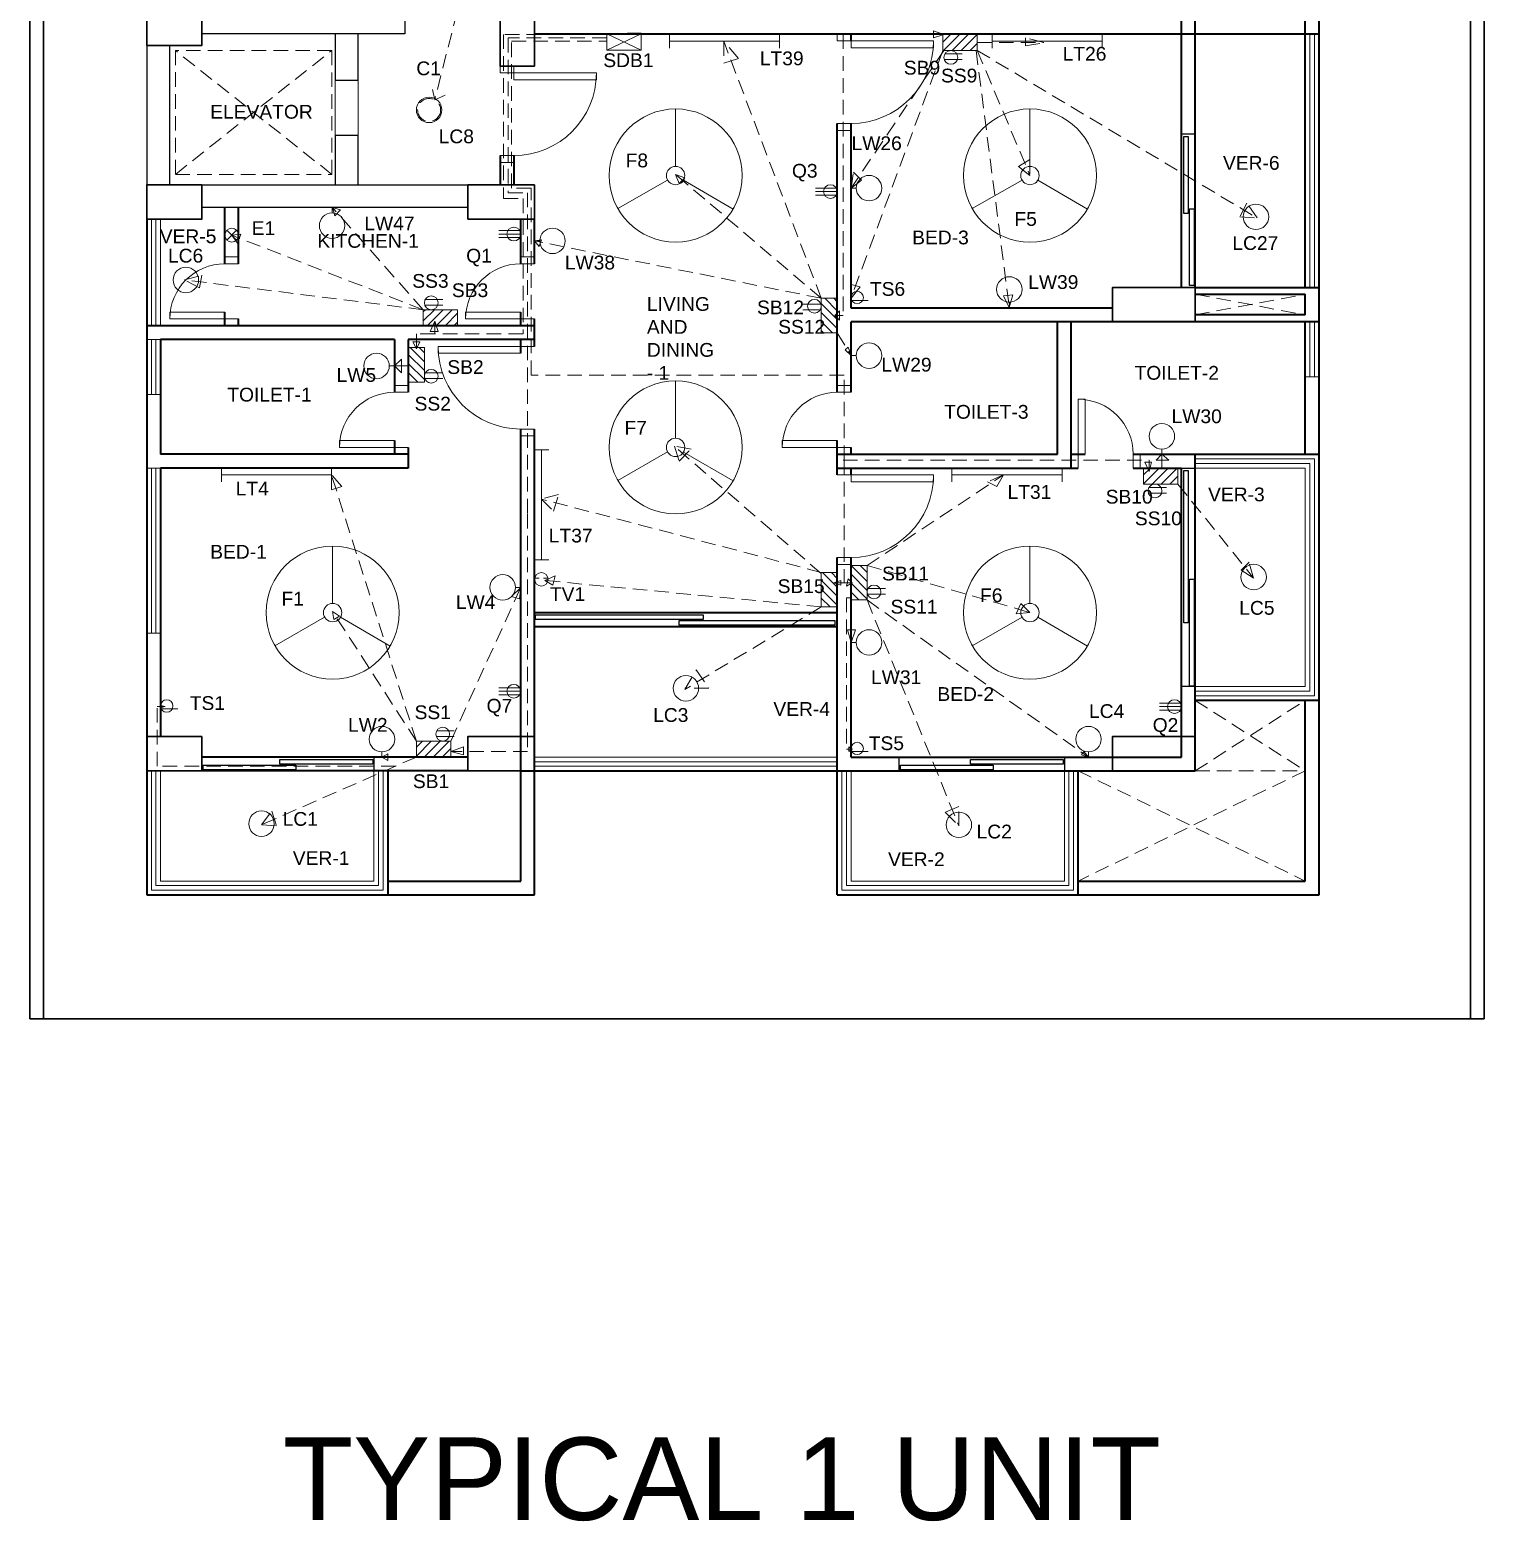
# Model space of a CAD drawing. Header units: inches. Extents: x 1065 to 31087, y 140 to 10961.
# Drawn here: x 1140 to 1774, y 3868 to 4518 of the extents above; entities that cross this region are included whole.
import ezdxf

# ---------------------------------------------------------------- set-up
doc = ezdxf.new("R2010")
doc.units = ezdxf.units.IN
doc.header["$MEASUREMENT"] = 0
doc.linetypes.add('DASHED2', pattern=[9.525, 6.35, -3.175])
for name, color, linetype, lineweight in [('1.Boundary & Pillar', 10, 'Continuous', 30), ('2.Walls', 255, 'Continuous', 35), ('3.Doors', 34, 'Continuous', 9), ('3.Railing', 40, 'Continuous', 5), ('3.Windows', 130, 'Continuous', 15), ('4.Empty Spaces', 10, 'DASHED2', 15), ('4.Lift Door', 8, 'Continuous', 13), ('5.Fittings & Fixtures', 4, 'Continuous', 15), ('5.Fittings and Fixtures - Labels', 4, 'Continuous', 15), ('5.Switchboards', 210, 'Continuous', 9), ('5.Switchboards - Labels', 210, 'Continuous', 9), ('6.Text', 255, 'Continuous', 15), ('7.(Hidden) Board to Board', 6, 'DASHED2', 20), ('7.(Hidden) Board to Fixtures', 3, 'DASHED2', 20), ('7.(Hidden) Board to Fixtures - Labels', 3, 'DASHED2', 20), ('8.(Hidden) Emergency Connections', 10, 'DASHED2', 20)]:
    doc.layers.add(name, color=color, linetype=linetype, lineweight=lineweight)
doc.layers.add('2.Walls - Stairwell', color=255, linetype='Continuous')
doc.layers.add('3.Sliding Glass', color=160, linetype='Continuous')
doc.layers.get('8.(Hidden) Emergency Connections').off()
doc.styles.add('Text 1', font='arial.ttf', dxfattribs={"height": 6})

# ---------------------------------------------------------------- blocks, each defined once
blk = doc.blocks.new('col')
at = {"layer": '1.Boundary & Pillar', "linetype": 'Continuous'}
for points in [[(-433, 678), (-433, 663), (-457, 663), (-457, 678)], [(-291, 678), (-291, 663), (-320, 663), (-320, 678)], [(0, 678), (0, 663), (-36, 663), (-36, 678)], [(-433, 478.5), (-433, 463.5), (-457, 463.5), (-457, 478.5)], [(-303, 475.5), (-288, 475.5), (-288, 439.6), (-303, 439.6)], [(0, 451.6), (0, 436.6), (-36, 436.6), (-36, 451.6)], [(-433, 331.19), (-433, 316.19), (-457, 316.19), (-457, 331.19)], [(-288, 307.19), (-303, 307.19), (-303, 331.19), (-288, 331.19)], [(-433, 255.5), (-433, 240.5), (-457, 240.5), (-457, 255.5)], [(-288, 255.5), (-288, 240.5), (-317, 240.5), (-317, 255.5)], [(0, 210.75), (0, 195.75), (-36, 195.75), (-36, 210.75)], [(-433, 15), (-433, 0), (-457, 0), (-457, 15)], [(-288, 15), (-288, 0), (-317, 0), (-317, 15)], [(0, 15), (0, 0), (-36, 0), (-36, 15)]]:
    blk.add_lwpolyline(points, close=True, dxfattribs=at)
blk = doc.blocks.new('Light_CeilingK')
at = {"layer": '5.Fittings & Fixtures'}
blk.add_circle((0, 0), 5.55, dxfattribs=at)
blk = doc.blocks.new("Door 2'")
at = {"layer": '3.Doors'}
for p, q in [((3347, 873), (3347, 876)), ((3347, 876), (3353, 876)), ((3347, 873), (3353, 873)), ((3353, 876), (3353, 873)), ((3323, 849), (3323, 852)), ((3323, 852), (3347, 852)), ((3347, 852), (3347, 849)), ((3347, 849), (3323, 849)), ((3347, 846), (3347, 849)), ((3347, 849), (3353, 849)), ((3353, 846), (3347, 846)), ((3353, 849), (3353, 846))]:
    blk.add_line(p, q, dxfattribs=at)
blk.add_arc((3347, 849), 24, 90, 180, dxfattribs=at)
blk = doc.blocks.new("Door 3'")
at = {"layer": '3.Doors'}
for p, q in [((3402, 893), (3366, 893)), ((3366, 893), (3366, 890)), ((3402, 896), (3408, 896)), ((3402, 893), (3402, 896)), ((3408, 893), (3402, 893)), ((3402, 890), (3402, 893)), ((3408, 896), (3408, 893)), ((3366, 890), (3402, 890)), ((3408, 857), (3402, 857)), ((3402, 857), (3402, 854)), ((3402, 854), (3408, 854)), ((3408, 854), (3408, 857))]:
    blk.add_line(p, q, dxfattribs=at)
blk.add_arc((3402, 893), 36, 180, 270, dxfattribs=at)
blk = doc.blocks.new("Window 3'")
at = {"layer": '3.Windows'}
for p, q in [((3245, 876), (3239, 876)), ((3239, 876), (3239, 804)), ((3241, 876), (3241, 804)), ((3243, 804), (3243, 876)), ((3245, 804), (3245, 876)), ((3239, 804), (3245, 804))]:
    blk.add_line(p, q, dxfattribs=at)
blk = doc.blocks.new("Window 2'")
at = {"layer": '3.Windows'}
for p, q in [((3245, 896), (3239, 896)), ((3239, 896), (3239, 872)), ((3241, 896), (3241, 872)), ((3243, 896), (3243, 872)), ((3245, 872), (3245, 896)), ((3239, 872), (3245, 872))]:
    blk.add_line(p, q, dxfattribs=at)
blk = doc.blocks.new('Ceiling Fan')
at = {"layer": '5.Fittings & Fixtures'}
for p, q in [((3320, 1326.5), (3320, 1351.5)), ((3316.53, 1320.51), (3294.84, 1308.07)), ((3323.45, 1320.48), (3345.04, 1307.87))]:
    blk.add_line(p, q, dxfattribs=at)
for radius in [29, 4]:
    blk.add_circle((3320, 1322.5), radius, dxfattribs=at)
blk = doc.blocks.new('Tubelight')
at = {"layer": '5.Fittings & Fixtures'}
for p, q in [((3460.5, 1029.19), (3460.5, 1023)), ((3508.5, 1026), (3508.5, 1029.19)), ((3460.5, 1026), (3508.5, 1026)), ((3508.5, 1026), (3508.5, 1023))]:
    blk.add_line(p, q, dxfattribs=at)
blk = doc.blocks.new('LightW')
at = {"layer": '5.Fittings & Fixtures'}
blk.add_line((0, -2.3), (0, 0), dxfattribs=at)
blk.add_blockref('Light_CeilingK', (0, -7.85), dxfattribs=at)
blk = doc.blocks.new('Switchboard')
at = {"layer": '5.Switchboards'}
h = blk.add_hatch(dxfattribs=at)
h.set_pattern_fill('ANSI31', color=256, scale=22)
h.paths.add_polyline_path([(2518, 710), (2518, 717), (2503, 717), (2503, 710)])
blk.add_lwpolyline([(2503, 717), (2518, 717), (2518, 710), (2503, 710)], close=True, dxfattribs=at)
blk = doc.blocks.new('Socket 2P')
at = {"layer": '5.Fittings & Fixtures'}
for p, q in [((3553.4, 787.5), (3561, 787.5)), ((3553.17, 785), (3561, 785))]:
    blk.add_line(p, q, dxfattribs=at)
blk.add_circle((3556, 786), 3, dxfattribs=at)
blk = doc.blocks.new('Socket 3P')
at = {"layer": '5.Fittings & Fixtures'}
for p, q in [((4614.6, 922), (4605.5, 922)), ((4605.5, 920.5), (4615, 920.5)), ((4614.6, 919), (4605.5, 919))]:
    blk.add_line(p, q, dxfattribs=at)
blk.add_circle((4612, 920.5), 3, dxfattribs=at)
blk = doc.blocks.new('Socket TV')
at = {"layer": '5.Fittings & Fixtures'}
for p, q in [((3399.5, 1201), (3401, 1201)), ((3404.5, 1201), (3403, 1201))]:
    blk.add_line(p, q, dxfattribs=at)
blk.add_circle((3402, 1200.5), 2.92, dxfattribs=at)
blk = doc.blocks.new('Socket Table')
at = {"layer": '5.Fittings & Fixtures'}
blk.add_line((3245.31, 735), (3252.5, 735), dxfattribs=at)
blk.add_circle((3247.67, 736.29), 2.69, dxfattribs=at)
blk = doc.blocks.new('Floor Distribution Board')
at = {"layer": '2.Walls', "linetype": 'Continuous'}
blk.add_line((2293.99, 768.51), (2294, 762.51), dxfattribs=at)
at = {"layer": '5.Switchboards'}
for p, q in [((2293.99, 768.51), (2300.99, 753.51)), ((2293.99, 753.51), (2300.99, 768.51))]:
    blk.add_line(p, q, dxfattribs=at)
blk.add_lwpolyline([(2300.99, 768.51), (2300.99, 753.51), (2293.99, 753.51), (2293.99, 768.51)], close=True, dxfattribs=at)
blk = doc.blocks.new('Exhaust Fan')
at = {"layer": '5.Fittings & Fixtures'}
for p, q in [((1231.88, 2350.38), (1236.12, 2354.62)), ((1231.88, 2354.62), (1236.12, 2350.38))]:
    blk.add_line(p, q, dxfattribs=at)
blk.add_circle((1234, 2352.5), 3, dxfattribs=at)

msp = doc.modelspace()

# ---------------------------------------------------------------- linework, layer by layer
at = {"layer": '1.Boundary & Pillar', "linetype": 'Continuous'}
msp.add_line((1774, 4087.5), (1140.00272, 4087.5), dxfattribs=at)
msp.add_lwpolyline([(1140.00272, 4087.5), (1140.00272, 4952.5), (1774, 4952.5), (1774, 4087.5)], dxfattribs=at)
msp.add_lwpolyline([(1146.00272, 4946.5), (1768, 4946.5), (1768, 4087.5), (1146.00272, 4087.5)], close=True, dxfattribs=at)
at = {"layer": '2.Walls'}
for p, q in [((1702, 4406.24999), (1702, 4647.10342)), ((1696, 4516.69306), (1696, 4566.10342)), ((1642, 4406.24999), (1642, 4536.10368)), ((1648, 4473.10342), (1648, 4536.10368)), ((1360, 4516.69306), (1702, 4516.69306)), ((1498, 4513.69307), (1498, 4516.69306)), ((1696, 4406.24999), (1696, 4516.69306)), ((1492, 4360.50082), (1492, 4477.69307)), ((1498, 4397.24999), (1498, 4477.69307)), ((1648, 4406.24999), (1648, 4473.10342)), ((1345, 4463.69306), (1345, 4451.00545)), ((1351.00272, 4463.69306), (1351.00272, 4451.00545)), ((1225, 4416.5), (1225, 4441.00546)), ((1231, 4416.49999), (1231, 4441.00546)), ((1191, 4436.00545), (1191.00237, 4141.50008)), ((1354, 4416.49999), (1354, 4436.00545)), ((1360, 4416.49999), (1360, 4436.00545)), ((1648, 4406.24999), (1702, 4406.24999)), ((1648, 4403.24999), (1696, 4403.24999)), ((1696, 4394.24999), (1696, 4403.24999)), ((1702, 4141.5016), (1702, 4406.24999)), ((1225, 4389.5), (1225, 4395.5)), ((1354, 4389.49999), (1354, 4395.49999)), ((1612, 4397.24999), (1498, 4397.24999)), ((1696, 4394.24999), (1648, 4394.24999)), ((1360, 4389.49999), (1191.00037, 4389.5)), ((1231, 4389.5), (1231, 4392.49999)), ((1360, 4380.5), (1360, 4392.49999)), ((1498, 4360.50082), (1498, 4391.24999)), ((1702, 4391.24999), (1498, 4391.24999)), ((1588, 4333.50116), (1588, 4391.24999)), ((1594, 4327.50119), (1594, 4391.24999)), ((1696, 4333.50158), (1696, 4391.24999)), ((1197.00109, 4383.5), (1197.00142, 4333.5)), ((1299.00109, 4383.5), (1197.00109, 4383.5)), ((1299.00109, 4383.5), (1299.00124, 4360.5)), ((1305.00109, 4383.5), (1305.00124, 4360.5)), ((1360, 4383.49999), (1305.00109, 4383.5)), ((1354, 4377.5), (1354, 4383.49999)), ((1354, 4147.50057), (1354, 4344.5)), ((1360, 4141.50058), (1360, 4344.5)), ((1299.00138, 4339.5), (1299.00142, 4333.5)), ((1305.0014, 4336.5), (1305.00145, 4327.5)), ((1492, 4324.50082), (1492, 4339.50082)), ((1498, 4333.50082), (1498, 4336.50082)), ((1305.00142, 4333.5), (1197.00142, 4333.5)), ((1491.99998, 4333.50079), (1588, 4333.50116)), ((1594, 4333.50119), (1600, 4333.50121)), ((1621, 4333.50129), (1702, 4333.5016)), ((1648, 4195.50174), (1648, 4333.50139)), ((1197.00145, 4327.5), (1197.00222, 4210.5)), ((1305.00145, 4327.5), (1197.00145, 4327.5)), ((1359.9992, 4327.49999), (1360, 4327.49999)), ((1492, 4327.50079), (1597, 4327.5012)), ((1498, 4324.50082), (1498, 4327.50082)), ((1621, 4327.50129), (1642, 4327.50137)), ((1642, 4201.5017), (1642, 4327.50137)), ((1492, 4141.50098), (1492, 4288.50082)), ((1498, 4201.50083), (1498, 4288.50082)), ((1360.00272, 4264.5), (1492.00272, 4264.5)), ((1360.00272, 4258.5), (1492.00272, 4258.5)), ((1702, 4226.24999), (1648, 4226.24999)), ((1696, 4147.50158), (1696, 4226.24999)), ((1331.00096, 4201.49999), (1215.00272, 4201.5)), ((1498, 4201.50083), (1642, 4201.5017)), ((1331.00096, 4195.49999), (1215.00272, 4195.5)), ((1296.00221, 4195.50005), (1296.00266, 4141.50039)), ((1354, 4195.50004), (1648, 4195.50174)), ((1597, 4141.50098), (1597, 4195.50139)), ((1296.00261, 4147.50039), (1354, 4147.50057)), ((1597, 4147.50129), (1696, 4147.50158)), ((1191.00237, 4141.50008), (1360, 4141.50058)), ((1492, 4141.50098), (1702, 4141.5016)), ((1591, 4141.50098), (1591, 4141.50127)), ((1593, 4141.50098), (1593, 4141.50128)), ((1595, 4141.50098), (1595, 4141.50128))]:
    msp.add_line(p, q, dxfattribs=at)
at = {"layer": '2.Walls - Stairwell', "linetype": 'Continuous'}
for points in [[(1215, 4526.69306), (1303.52443, 4526.69306), (1303.52443, 4516.69306), (1215, 4516.69307)], [(1191.00272, 4511.69306), (1191.00272, 4498.69299), (1191.00272, 4479.81168), (1191.00272, 4451.00545), (1201.00272, 4451.00545), (1201.00272, 4479.81168), (1201.00272, 4498.69299), (1201.00272, 4511.69306)], [(1283.12675, 4496.50564), (1283.12675, 4516.69306), (1273.12359, 4516.69306), (1273.12359, 4496.50564)], [(1273.15892, 4472.50556), (1273.15892, 4451.00545), (1283.15892, 4451.00545), (1283.15892, 4472.50556)], [(1215, 4451.00545), (1331.00096, 4451.00545), (1331.00095, 4441.00545), (1215, 4441.00546)]]:
    msp.add_lwpolyline(points, close=True, dxfattribs=at)
at = {"layer": '3.Railing'}
for p, q in [((1696, 4406.24999), (1696, 4517.00158)), ((1698, 4406.24999), (1698, 4516.69306)), ((1700, 4406.24999), (1700, 4516.69306)), ((1193.00075, 4436.00542), (1193.00105, 4389.49997)), ((1195.00075, 4436.00544), (1195.00105, 4389.49998)), ((1197.00075, 4436.00545), (1197.00105, 4389.5)), ((1647.99998, 4331.50139), (1700, 4331.50154)), ((1647.99999, 4329.50139), (1698, 4329.50154)), ((1698, 4230.24999), (1698, 4329.50154)), ((1700, 4228.24999), (1700, 4331.50154)), ((1648, 4327.50139), (1696, 4327.50158)), ((1696, 4232.24999), (1696, 4327.50158)), ((1696, 4232.24999), (1648, 4232.24999)), ((1698, 4230.24999), (1648, 4230.24999)), ((1700, 4228.24999), (1648, 4228.24999)), ((1359.99996, 4201.49999), (1492, 4201.50079)), ((1359.99998, 4199.49999), (1492.00001, 4199.50079)), ((1193.00194, 4195.5), (1193.00236, 4143.50016)), ((1195.00194, 4195.5), (1195.00234, 4145.50016)), ((1197.00231, 4195.5), (1197.00262, 4147.5001)), ((1290.00221, 4195.5), (1290.00261, 4147.50038)), ((1292.00221, 4195.50001), (1292.00263, 4145.50035)), ((1294.00221, 4195.50003), (1294.00265, 4143.50035)), ((1359.99999, 4197.49999), (1492.00002, 4197.50079)), ((1494, 4143.50103), (1494, 4195.50083)), ((1496, 4145.50105), (1496, 4195.50083)), ((1498, 4147.50099), (1498, 4195.50083)), ((1591, 4147.50127), (1591, 4195.50139)), ((1593, 4145.50125), (1593, 4195.50139)), ((1595, 4143.50125), (1595, 4195.50139)), ((1197.00262, 4147.5001), (1290.00261, 4147.50038)), ((1498, 4147.50099), (1591, 4147.50127)), ((1193.00236, 4143.50016), (1294.00265, 4143.50035)), ((1195.00234, 4145.50016), (1292.00263, 4145.50035)), ((1494, 4143.50103), (1595, 4143.50125)), ((1496, 4145.50105), (1593, 4145.50125))]:
    msp.add_line(p, q, dxfattribs=at)
at = {"layer": '3.Sliding Glass'}
for points in [[(1642, 4473.10342), (1648, 4473.10342), (1648, 4406.24999), (1642, 4406.24999)], [(1643.00272, 4472), (1645.00272, 4472), (1645.00272, 4438.5), (1643.00272, 4438.5)], [(1645.50272, 4440.5), (1647.50272, 4440.5), (1647.50272, 4407), (1645.50272, 4407)], [(1648, 4232.24999), (1642, 4232.24999), (1642, 4327.50137), (1648, 4327.50137)], [(1643.00272, 4326.5), (1645.00272, 4326.5), (1645.00272, 4260), (1643.00272, 4260)], [(1645.50272, 4279), (1647.50272, 4279), (1647.50272, 4232.5), (1645.50272, 4232.5)], [(1360.00272, 4264.5), (1492.00272, 4264.5), (1492.00272, 4258.5), (1360.00272, 4258.5)], [(1360.50272, 4263.5), (1433.50272, 4263.5), (1433.50272, 4261.5), (1360.50272, 4261.5)], [(1423.00272, 4261), (1491.00272, 4261), (1491.00272, 4259), (1423.00272, 4259)], [(1290.00221, 4195.5), (1215.00272, 4195.5), (1215.00272, 4201.5), (1290.00221, 4201.5)], [(1249.00272, 4200.5), (1289.50272, 4200.5), (1289.50272, 4198.5), (1249.00272, 4198.5)], [(1591, 4195.50139), (1519.00272, 4195.50139), (1519.00272, 4201.50083), (1591, 4201.50083)], [(1550.00272, 4200.5), (1590.50272, 4200.5), (1590.50272, 4198.5), (1550.00272, 4198.5)], [(1215.50272, 4198), (1256.00272, 4198), (1256.00272, 4196), (1215.50272, 4196)], [(1519.50272, 4198), (1560.00272, 4198), (1560.00272, 4196), (1519.50272, 4196)]]:
    msp.add_lwpolyline(points, close=True, dxfattribs=at)
at = {"layer": '4.Empty Spaces'}
for p, q in [((1271.62675, 4455.50564), (1203.43838, 4509.50564)), ((1203.43838, 4455.50564), (1271.62675, 4509.50564)), ((1648, 4403.24999), (1696, 4394.24999)), ((1648, 4394.24999), (1696, 4403.24999)), ((1648, 4195.50174), (1696, 4226.24999)), ((1648, 4226.24999), (1696, 4195.50174)), ((1597, 4195.50139), (1696, 4147.50158)), ((1696.00272, 4195.50174), (1597.00272, 4147.5)), ((1648, 4195.50174), (1696.00272, 4195.50174))]:
    msp.add_line(p, q, dxfattribs=at)
msp.add_lwpolyline([(1271.62675, 4455.50564), (1271.62675, 4509.50564), (1203.43838, 4509.50564), (1203.43838, 4455.50564)], close=True, dxfattribs=at)
at = {"layer": '4.Lift Door', "linetype": 'Continuous'}
for p, q in [((1273.12675, 4472.50564), (1273.12675, 4496.50564)), ((1283.12675, 4472.50564), (1283.12675, 4496.50564))]:
    msp.add_line(p, q, dxfattribs=at)
at = {"layer": '7.(Hidden) Board to Board'}
for p, q in [((1538.5, 4516.5), (1534, 4518)), ((1534, 4518), (1534, 4515)), ((1391.5, 4516.5), (1346.5, 4516.5)), ((1346.5, 4516.5), (1346.5, 4445)), ((1391.5, 4515), (1348.5, 4515)), ((1348.5, 4515), (1348.5, 4447.5)), ((1350, 4449.5), (1350, 4513.5)), ((1350, 4513.5), (1391.5, 4513.5)), ((1406.5, 4516.5), (1538.5, 4516.5)), ((1494.5, 4516.5), (1494.5, 4394)), ((1534, 4515), (1538.5, 4516.5)), ((1348.5, 4447.5), (1357, 4447.5)), ((1358.5, 4449.5), (1350, 4449.5)), ((1357, 4447.5), (1357, 4307.5)), ((1358.5, 4368), (1358.5, 4449.5)), ((1346.5, 4445), (1355, 4445)), ((1355, 4445), (1355, 4386)), ((1491, 4394), (1493, 4396)), ((1493, 4396), (1493, 4392)), ((1316.5, 4391.5), (1314.5, 4387)), ((1316.5, 4386), (1316.5, 4391.5)), ((1318, 4387), (1316.5, 4391.5)), ((1494.5, 4394), (1491, 4394)), ((1491.25, 4393.75), (1491, 4394)), ((1493, 4392), (1491.25, 4393.75)), ((1308.5, 4379.5), (1307, 4382.5)), ((1307, 4382.5), (1310, 4382.5)), ((1316.5, 4386), (1308.5, 4386)), ((1308.5, 4386), (1308.5, 4379.5)), ((1310, 4382.5), (1308.5, 4379.5)), ((1314.5, 4387), (1318, 4387)), ((1355, 4386), (1316.5, 4386)), ((1495, 4368), (1358.5, 4368)), ((1495, 4331), (1495, 4368)), ((1494.5, 4331), (1628, 4331)), ((1495, 4331), (1495, 4277.5)), ((1628, 4326), (1626, 4330)), ((1626, 4330), (1629, 4330)), ((1628, 4331), (1628, 4326)), ((1629, 4330), (1628, 4326)), ((1357, 4307.5), (1357, 4204)), ((1490.5, 4277.5), (1493.5, 4278.5)), ((1495, 4277.5), (1490.5, 4277.5)), ((1493.5, 4276.5), (1490.5, 4277.5)), ((1493.5, 4278.5), (1493.5, 4276.5)), ((1495, 4277.5), (1498.5, 4277.5)), ((1496.75, 4279.25), (1496, 4276)), ((1496, 4276), (1498.5, 4277.5)), ((1498.5, 4277.5), (1496.75, 4279.25)), ((1323.5, 4204), (1329, 4206)), ((1329, 4206), (1329, 4202.5)), ((1357, 4204), (1323.5, 4204)), ((1329, 4202.5), (1323.5, 4204))]:
    msp.add_line(p, q, dxfattribs=at)
at = {"layer": '7.(Hidden) Board to Fixtures'}
for p, q in [((1338.00272, 4572.5), (1316.5, 4487.95562)), ((1485, 4401.5), (1442.5, 4513.5)), ((1442.5, 4513.5), (1442.5, 4504)), ((1449, 4506), (1442.5, 4513.5)), ((1553, 4513), (1582, 4513)), ((1582, 4513), (1574, 4515)), ((1574, 4515), (1574, 4511.5)), ((1574, 4511.5), (1582.5, 4513)), ((1442.5, 4504), (1449, 4506)), ((1538, 4509.5), (1498, 4401.5)), ((1538.5, 4509.5), (1498, 4449.5)), ((1552.5, 4509.5), (1567, 4397.5)), ((1553, 4509.5), (1576, 4455)), ((1553, 4509.5), (1675, 4436.5)), ((1316.5, 4487.95562), (1315.5, 4492.45562)), ((1316.5, 4487.95562), (1321, 4489.95562)), ((1571, 4459), (1576, 4462)), ((1576, 4462), (1576, 4455)), ((1485, 4401.5), (1421.5, 4455.5)), ((1421.5, 4455.5), (1423, 4451.5)), ((1425.5, 4454), (1421.5, 4455.5)), ((1423, 4451.5), (1425.5, 4454)), ((1498, 4449.5), (1499, 4456.5)), ((1502.5, 4453), (1498, 4449.5)), ((1499, 4456.5), (1502.5, 4453)), ((1576, 4455), (1571, 4459)), ((1311.5, 4396.5), (1272, 4441)), ((1272, 4441), (1273, 4437.5)), ((1275.5, 4440), (1272, 4441)), ((1273, 4437.5), (1275.5, 4440)), ((1670.5, 4443), (1667.5, 4437)), ((1675, 4436.5), (1670.5, 4443)), ((1667.5, 4437), (1675, 4436.5)), ((1232, 4429.5), (1228, 4429)), ((1311.5, 4396.5), (1228, 4429)), ((1228, 4429), (1230.5, 4425.5)), ((1230.5, 4425.5), (1232, 4429.5)), ((1363, 4427), (1360, 4426.5)), ((1362, 4424), (1363, 4427)), ((1485, 4401.5), (1360, 4426.5)), ((1360, 4426.5), (1362, 4424)), ((1207.5, 4409.5), (1215, 4411.5)), ((1311.5, 4396.5), (1207.5, 4409.5)), ((1214, 4406), (1207.5, 4409.5)), ((1215, 4411.5), (1214, 4406)), ((1498, 4401.5), (1498, 4407.5)), ((1498, 4407.5), (1502, 4406.5)), ((1502, 4406.5), (1498, 4401.5)), ((1564.5, 4402.5), (1568.5, 4403)), ((1567, 4397.5), (1564.5, 4402.5)), ((1568.5, 4403), (1567, 4397.5)), ((1492, 4386.5), (1498, 4376.5)), ((1299, 4372), (1302, 4375)), ((1302, 4375), (1302, 4369)), ((1495.5, 4379), (1496.75, 4380.25)), ((1498, 4376.5), (1495.5, 4379)), ((1496.75, 4380.25), (1498, 4376.5)), ((1305, 4372), (1299, 4372)), ((1302, 4369), (1299, 4372)), ((1485, 4281.5), (1421, 4337)), ((1421, 4337), (1423, 4330.5)), ((1428.25, 4335.75), (1421, 4337)), ((1423, 4330.5), (1428.25, 4335.75)), ((1633.5, 4333.5), (1631, 4331)), ((1631, 4331), (1636.5, 4331)), ((1633.5, 4327.5), (1633.5, 4333.5)), ((1636.5, 4331), (1633.5, 4333.5)), ((1308.5, 4208.5), (1271.5, 4324.5)), ((1271.5, 4324.5), (1271.5, 4318)), ((1276, 4319.5), (1271.5, 4324.5)), ((1505, 4285), (1564.5, 4324.5)), ((1564.5, 4324.5), (1557.5, 4321.5)), ((1561.5, 4319.5), (1564.5, 4324.5)), ((1271.5, 4318), (1276, 4319.5)), ((1557.5, 4321.5), (1561.5, 4319.5)), ((1640.5, 4320.5), (1673.5, 4279.5)), ((1370.5, 4316), (1363, 4314)), ((1485, 4282), (1363, 4314)), ((1363, 4314), (1368.25, 4308.75)), ((1368.25, 4308.75), (1370.5, 4316)), ((1505, 4285), (1576, 4264.5)), ((1671.5, 4286.5), (1668, 4283)), ((1673.5, 4279.5), (1671.5, 4286.5)), ((1369, 4280.5), (1364.5, 4278.5)), ((1485, 4267), (1364.5, 4278.5)), ((1364.5, 4278.5), (1368, 4276.5)), ((1368, 4276.5), (1369, 4280.5)), ((1668, 4283), (1673.5, 4279.5)), ((1323.5, 4208.5), (1354, 4275.5)), ((1354, 4275.5), (1350, 4271.5)), ((1350, 4271.5), (1353.5, 4270.5)), ((1353.5, 4270.5), (1354, 4275.5)), ((1498, 4271), (1496, 4271)), ((1496, 4271), (1496, 4205)), ((1498, 4271), (1498, 4251.5)), ((1308.5, 4208.5), (1272, 4265)), ((1272, 4265), (1272.5, 4261.5)), ((1275, 4263), (1272, 4265)), ((1485, 4267), (1425.5, 4231)), ((1505, 4270), (1601.5, 4201.5)), ((1505, 4270), (1545, 4171.5)), ((1572, 4268.5), (1570, 4264)), ((1570, 4264), (1576, 4264.5)), ((1576, 4264.5), (1572, 4268.5)), ((1272.5, 4261.5), (1275, 4263)), ((1498, 4251.5), (1496.5, 4257)), ((1496.5, 4257), (1500, 4257)), ((1500, 4257), (1498, 4251.5)), ((1425.5, 4231), (1430.5, 4239.5)), ((1430.5, 4239.5), (1436, 4231.5)), ((1436, 4231.5), (1425.5, 4231.5)), ((1195.5, 4197.5), (1195.5, 4223.5)), ((1195.5, 4223.5), (1199, 4223.5)), ((1199, 4223.5), (1197, 4224)), ((1197, 4224), (1197, 4223)), ((1197, 4223), (1199, 4223.5)), ((1498.5, 4205), (1497, 4206)), ((1497, 4206), (1497, 4204)), ((1308.5, 4201.5), (1241, 4172)), ((1293.5, 4201.5), (1296, 4203)), ((1308.5, 4201.5), (1293.5, 4201.5)), ((1296, 4200), (1293.5, 4201.5)), ((1296, 4203), (1296, 4200)), ((1496, 4205), (1498.5, 4205)), ((1497, 4204), (1498.5, 4205)), ((1599.5, 4204), (1598.5, 4202.5)), ((1598.5, 4202.5), (1601.5, 4201.5)), ((1601.5, 4201.5), (1599.5, 4204)), ((1299.5, 4197.5), (1195.5, 4197.5)), ((1545, 4180), (1539, 4177.5)), ((1545, 4171.5), (1545, 4180)), ((1241, 4172), (1245.5, 4178)), ((1245.5, 4178), (1247.5, 4171.5)), ((1539, 4177.5), (1545.25, 4171.25)), ((1247.5, 4171.5), (1241, 4172))]:
    msp.add_line(p, q, dxfattribs=at)
msp.add_circle((1314.06479, 4483.58873), 5, dxfattribs=at)

# ---------------------------------------------------------------- block references
at = {"layer": '1.Boundary & Pillar', "linetype": 'Continuous'}
msp.add_blockref('col', (1648, 4195.50174), dxfattribs=at)
at = {"layer": '3.Doors', "xscale": -1}
for p in [(4900.00272, 3620.69307), (4753, 3606.69306), (4900.00272, 3431.50082)]:
    msp.add_blockref("Door 3'", p, dxfattribs=at)
at = {"layer": '3.Doors'}
for name, p in [("Door 2'", (-2122, 3543.5)), ("Door 2'", (-1993, 3543.49999)), ("Door 3'", (-2047.99728, 3487.5)), ("Door 2'", (-2047.99728, 3487.5)), ("Door 2'", (-1854.99869, 3487.50082))]:
    msp.add_blockref(name, p, dxfattribs=at)
at = {"layer": '3.Doors', "rotation": 270}
msp.add_blockref("Door 2'", (748, 7680.49988), dxfattribs=at)
at = {"layer": '3.Windows'}
for name, p in [("Window 2'", (-1542.99837, 3495.25)), ("Window 2'", (-2047.99728, 3487.5)), ("Window 3'", (-2047.99728, 3451.5))]:
    msp.add_blockref(name, p, dxfattribs=at)
at = {"layer": '4.Lift Door'}
msp.add_blockref("Door 2'", (-2047.99728, 3487.5), dxfattribs=at)
at = {"layer": '5.Fittings & Fixtures'}
for name, p in [('Tubelight', (-2041.69975, 3487.5)), ('Tubelight', (-1900.99728, 3487.5)), ('Socket 2P', (-2014.49728, 3720.5)), ('Light_CeilingK', (1314.06479, 4483.58873)), ('Ceiling Fan', (-1898.49728, 3132.5)), ('Ceiling Fan', (-1743.99728, 3132.5)), ('Socket 3P', (-3122.99728, 3527.5)), ('LightW', (1271.77132, 4441.00546)), ('Light_CeilingK', (1674.50272, 4437)), ('Exhaust Fan', (-6, 2076.5)), ('Socket 3P', (-3260.99728, 3509)), ('Light_CeilingK', (1208.02944, 4409.47056)), ('Socket 2P', (-2240.99728, 3613.5)), ('Socket Table', (-1746.99728, 3665.5)), ('Socket 2P', (-2240.99728, 3581.5)), ('Ceiling Fan', (-1898.49728, 3014)), ('Tubelight', (-2236.99728, 3298.5)), ('Tubelight', (-1918.49728, 3298.5)), ('Socket 2P', (-1925.49728, 3531.5)), ('Ceiling Fan', (-2047.99728, 2942)), ('Ceiling Fan', (-1743.99728, 2942)), ('Light_CeilingK', (1673.50272, 4280)), ('Socket TV', (-2038.99728, 3078.5)), ('Socket 2P', (-2047.99728, 3487.5)), ('Socket 3P', (-3261.02332, 3309.6963)), ('Light_CeilingK', (1425.99998, 4231.5)), ('Socket Table', (-2047.99728, 3487.5)), ('Socket 3P', (-2973, 3303)), ('Socket 2P', (-2235.99728, 3425.5)), ('Socket Table', (-1746.99728, 3469)), ('Light_CeilingK', (1241.00272, 4172.5)), ('Light_CeilingK', (1545.00272, 4172))]:
    msp.add_blockref(name, p, dxfattribs=at)
at = {"layer": '5.Fittings & Fixtures', "xscale": -1, "rotation": 90}
for p in [(1498.00272, 4449.5), (1360.00272, 4426.5), (1498.00272, 4376.5), (1498.00272, 4251.5)]:
    msp.add_blockref('LightW', p, dxfattribs=at)
at = {"layer": '5.Fittings & Fixtures'}
for name, p, rotation in [('LightW', (1567.00272, 4397.5), 180), ('Socket 2P', (5038.00272, 5184), 180), ('LightW', (1299.00117, 4372), 270), ('LightW', (1633.50272, 4333.5), 180), ('Tubelight', (337.00272, 7796), 270), ('LightW', (1354.00117, 4275.5), 270), ('LightW', (1293.50272, 4201.5), 180), ('LightW', (1601.50272, 4201.5), 180)]:
    msp.add_blockref(name, p, dxfattribs=dict(at, rotation=rotation))
at = {"layer": '5.Switchboards', "rotation": 270}
for name, p in [('Floor Distribution Board', (637.98324, 6810.69048)), ('Switchboard', (775.00272, 6904.5)), ('Switchboard', (595.00272, 6883)), ('Switchboard', (788.00272, 6788)), ('Switchboard', (775.00272, 6785))]:
    msp.add_blockref(name, p, dxfattribs=at)
at = {"layer": '5.Switchboards'}
for p in [(-964.99728, 3799.5), (-1191.49728, 3679.5), (-877.49728, 3610.5), (-1194.49728, 3491.5)]:
    msp.add_blockref('Switchboard', p, dxfattribs=at)
at = {"layer": '8.(Hidden) Emergency Connections', "rotation": 270}
for name, p in [('Floor Distribution Board', (637.98324, 6810.69048)), ('Switchboard', (775.00272, 6904.5)), ('Switchboard', (595.00272, 6883)), ('Switchboard', (788.00272, 6788)), ('Switchboard', (775.00272, 6785))]:
    msp.add_blockref(name, p, dxfattribs=at)
at = {"layer": '8.(Hidden) Emergency Connections'}
for p in [(-964.99728, 3799.5), (-1191.49728, 3679.5), (-877.49728, 3610.5), (-1194.49728, 3491.5)]:
    msp.add_blockref('Switchboard', p, dxfattribs=at)

# ---------------------------------------------------------------- texts
at = {"layer": '5.Fittings and Fixtures - Labels', "char_height": 6, "attachment_point": 1, "style": 'Text 1'}
for s, heights, insert in [('{\\fArial Baltic|b0|i0|c186|p34;L}T{\\fArial Baltic|b0|i0|c186|p34;26}', [0], (1590.22686, 4511.06481)), ('{\\fArial Baltic|b0|i0|c186|p34;L}T{\\fArial Baltic|b0|i0|c186|p34;39}', [0], (1458.22686, 4509.06481)), ('{\\fArial Baltic|b0|i0|c186|p34;SS}9', [0], (1537.22686, 4501.56481)), ('{\\fArial Baltic|b0|i0|c186|p34;L}C{\\fArial Baltic|b0|i0|c186|p34;8}', [0], (1318.22686, 4475.06481)), ('{\\fArial Baltic|b0|i0|c186|p34;L}W{\\fArial Baltic|b0|i0|c186|p34;26}', [0], (1498.22686, 4472.06481)), ('{\\fArial Baltic|b0|i0|c186|p34;F}8', [0], (1399.72686, 4464.56481)), ('Q3', [0], (1472.22686, 4460.06481)), ('E1', [0], (1236.72686, 4435.06481)), ('{\\fArial Baltic|b0|i0|c186|p34;LW}47', [0], (1285.8281, 4437.11966)), ('{\\fArial Baltic|b0|i0|c186|p34;F}5', [0], (1569.22686, 4439.06481)), ('{\\fArial Baltic|b0|i0|c186|p34;L}C{\\fArial Baltic|b0|i0|c186|p34;27}', [0], (1664.22686, 4428.56481)), ('{\\fArial Baltic|b0|i0|c186|p34;L}C{\\fArial Baltic|b0|i0|c186|p34;6}', [0], (1200.22686, 4423.06481)), ('Q{\\fArial Baltic|b0|i0|c186|p34;1}', [0], (1330.22686, 4423.06481)), ('{\\fArial Baltic|b0|i0|c186|p34;L}W{\\fArial Baltic|b0|i0|c186|p34;38}', [0], (1373.22686, 4420.06481)), ('{\\fArial Baltic|b0|i0|c186|p34;SS}3', [0], (1306.72686, 4412.06481)), ('{\\fArial Baltic|b0|i0|c186|p34;TS}6', [0], (1506.22686, 4408.56481)), ('{\\fArial Baltic|b0|i0|c186|p34;L}W{\\fArial Baltic|b0|i0|c186|p34;39}', [0], (1575.22686, 4411.56481)), ('{\\fArial Baltic|b0|i0|c186|p34;SS}12', [0], (1466.22686, 4392.06481)), ('{\\fArial Baltic|b0|i0|c186|p34;L}W{\\fArial Baltic|b0|i0|c186|p34;29}', [0], (1511.22686, 4375.56481)), ('{\\fArial Baltic|b0|i0|c186|p34;L}W{\\fArial Baltic|b0|i0|c186|p34;5}', [0], (1273.72686, 4371.06481)), ('{\\fArial Baltic|b0|i0|c186|p34;SS}2', [0], (1307.72686, 4358.56481)), ('{\\fArial Baltic|b0|i0|c186|p34;L}W{\\fArial Baltic|b0|i0|c186|p34;30}', [0], (1637.72686, 4353.06481)), ('{\\fArial Baltic|b0|i0|c186|p34;F}7', [0], (1399.22686, 4348.06481)), ('{\\fArial Baltic|b0|i0|c186|p34;L}T{\\fArial Baltic|b0|i0|c186|p34;4}', [0], (1229.72686, 4321.56481)), ('{\\fArial Baltic|b0|i0|c186|p34;L}T{\\fArial Baltic|b0|i0|c186|p34;31}', [0], (1566.22686, 4320.06481)), ('{\\fArial Baltic|b0|i0|c186|p34;SS}10', [0], (1621.72686, 4308.56481)), ('{\\fArial Baltic|b0|i0|c186|p34;L}T{\\fArial Baltic|b0|i0|c186|p34;37}', [0], (1366.22686, 4301.06481)), ('{\\fArial Baltic|b0|i0|c186|p34;F}1', [0], (1249.72686, 4273.56481)), ('{\\fArial Baltic|b0|i0|c186|p34;LW}4', [0], (1325.72686, 4272.06481)), ('TV1', [0], (1366.72686, 4275.56481)), ('{\\fArial Baltic|b0|i0|c186|p34;F}6', [0], (1554.22686, 4275.06481)), ('{\\fArial Baltic|b0|i0|c186|p34;SS}11', [0], (1515.22686, 4270.06481)), ('{\\fArial Baltic|b0|i0|c186|p34;L}C5', [0], (1667.22686, 4269.56481)), ('{\\fArial Baltic|b0|i0|c186|p34;L}W{\\fArial Baltic|b0|i0|c186|p34;31}', [0], (1506.72686, 4239.31481)), ('TS1', [6.02456], (1209.72686, 4228.06481)), ('{\\fArial Baltic|b0|i0|c186|p34;Q}7', [0], (1339.11572, 4226.89056)), ('{\\fArial Baltic|b0|i0|c186|p34;LW2}', [0], (1278.72686, 4218.56481)), ('{\\fArial Baltic|b0|i0|c186|p34;SS}1', [0], (1307.72686, 4224.06481)), ('{\\fArial Baltic|b0|i0|c186|p34;LC3}', [0], (1411.72686, 4222.85608)), ('{\\fArial Baltic|b0|i0|c186|p34;L}C4', [0], (1601.72686, 4224.56481)), ('{\\fArial Baltic|b0|i0|c186|p34;Q}2', [0], (1629.49728, 4218.5)), ('TS5', [0], (1505.72686, 4210.56481)), ('{\\fArial Baltic|b0|i0|c186|p34;L}C{\\fArial Baltic|b0|i0|c186|p34;1}', [0], (1250.22686, 4177.56481)), ('{\\fArial Baltic|b0|i0|c186|p34;L}C2', [0], (1552.72686, 4172.06481))]:
    msp.add_mtext_dynamic_manual_height_columns(s, width=4, gutter_width=60, heights=heights, dxfattribs=dict(at, insert=insert))
at = {"layer": '5.Switchboards - Labels', "char_height": 6, "attachment_point": 1, "style": 'Text 1'}
for s, width, heights, insert in [('S{\\fArial Baltic|b0|i0|c186|p34;DB1}', 17.5, [0], (1390, 4508.25288)), ('{\\fArial Baltic|b0|i0|c186|p34;SB}9', 4, [0], (1521, 4505)), ('{\\fArial Baltic|b0|i0|c186|p34;SB}3', 4, [6.20873], (1324, 4408)), ('{\\fArial Baltic|b0|i0|c186|p34;SB1}2', 4, [0], (1457, 4400.5)), ('{\\fArial Baltic|b0|i0|c186|p34;SB}2', 4, [0], (1322, 4374.5)), ('{\\fArial Baltic|b0|i0|c186|p34;SB1}0', 6, [0], (1609, 4318)), ('{\\fArial Baltic|b0|i0|c186|p34;SB1}1', 4, [0], (1511.5, 4284.5)), ('{\\fArial Baltic|b0|i0|c186|p34;SB1}5', 6, [0], (1466, 4279)), ('SB1', 4, [0], (1307, 4194))]:
    msp.add_mtext_dynamic_manual_height_columns(s, width=width, gutter_width=60, heights=heights, dxfattribs=dict(at, insert=insert))
at = {"layer": '6.Text', "attachment_point": 1, "style": 'Text 1'}
for s, width, heights, insert, char_height in [('\\pxqc;ELEVATOR', 10.9746251, [23.51966], (1235.50272, 4485.77116), 6), ('\\pxqc;{\\fArial Baltic|b0|i0|c186|p34;VER-}6', 10.9746251, [23.51966], (1667, 4463.5), 6), ('\\pxqc;{\\fArial Baltic|b0|i0|c186|p34;VER-}5', 10.9746251, [23.51966], (1203.5, 4431.5), 6), ('\\pxqc;{\\fArial Baltic|b0|i0|c186|p34;KITCHEN}-1', 10.9746251, [23.51966], (1282, 4429.5), 6), ('\\pxqc;{\\fArial Baltic|b0|i0|c186|p34;BED-}3', 10.9746251, [23.51966], (1531.5, 4431), 6), ('\\pxql;{\\fArial Baltic|b0|i0|c186|p34;LIVING\\PAND^JDINING} - 1', 28.1058091, [38.86178], (1409, 4402), 6), ('\\pxqc;{\\fArial Baltic|b0|i0|c186|p34;TOILET-}2', 10.9746251, [23.51966], (1634.5, 4372), 6), ('\\pxqc;TOILET-1', 10.9746251, [23.51966], (1239, 4362.5), 6), ('\\pxqc;{\\fArial Baltic|b0|i0|c186|p34;TOILET-}3', 10.9746251, [23.51966], (1551.5, 4355), 6), ('\\pxqc;{\\fArial Baltic|b0|i0|c186|p34;VER-}3', 10.9746251, [23.51966], (1660.5, 4319), 6), ('\\pxqc;BED-1', 10.9746251, [23.51966], (1225.5, 4294), 6), ('\\pxqc;{\\fArial Baltic|b0|i0|c186|p34;BED}-2', 10.9746251, [23.51966], (1542.5, 4232), 6), ('\\pxqc;{\\fArial Baltic|b0|i0|c186|p34;VER-}4', 10.9746251, [23.51966], (1471, 4225.5), 6), ('\\pxqc;VER-1', 10.9746251, [23.51966], (1261.5, 4160.5), 6), ('\\pxqc;{\\fArial Baltic|b0|i0|c186|p34;VER-}2', 10.9746251, [23.51966], (1521, 4160), 6), ('{\\fArial Baltic|b0|i0|c186|p34;TYPICAL }1{\\fArial Baltic|b0|i0|c186|p34; UNIT}', 390.3878715, [46.2634], (1250.27228, 3904.99987), 36)]:
    msp.add_mtext_dynamic_manual_height_columns(s, width=width, gutter_width=60, heights=heights, dxfattribs=dict(at, insert=insert, char_height=char_height))
at = {"layer": '7.(Hidden) Board to Fixtures - Labels', "insert": (1308.5, 4504.71485), "char_height": 6, "attachment_point": 1, "style": 'Text 1'}
msp.add_mtext_dynamic_manual_height_columns('C1', width=10.0711831, gutter_width=60, heights=[0], dxfattribs=at)

doc.saveas('drawing.dxf')
